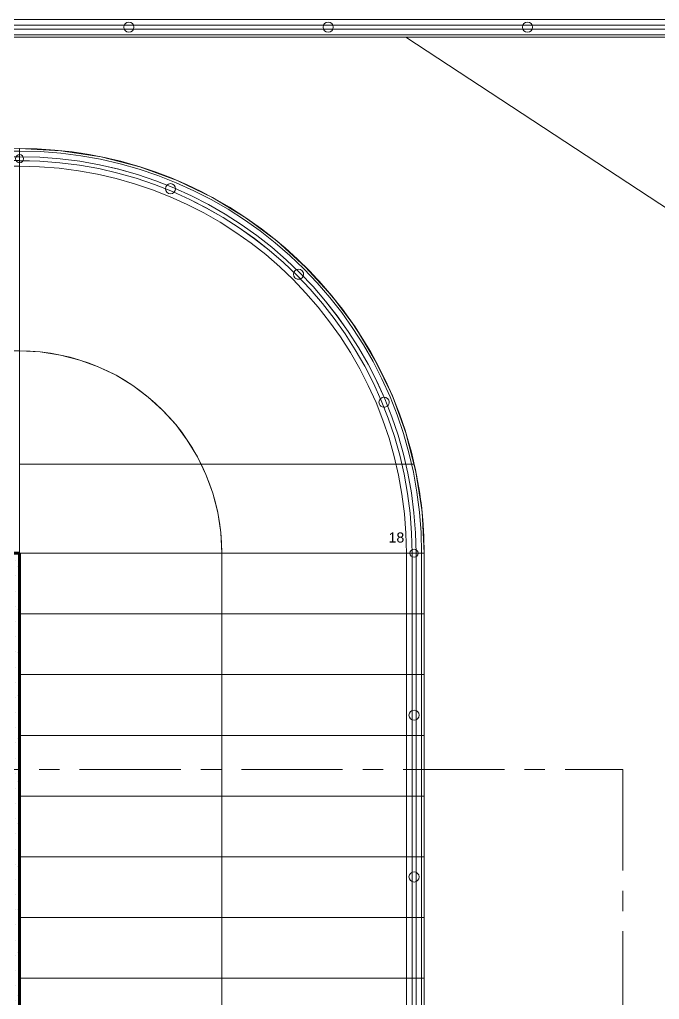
# Model space of a CAD drawing. Header units: inches. Extents: x -19 to 5698, y -728 to 92.
# Drawn here: x 118.47 to 121.633, y 22.545 to 27.388 of the extents above; entities that cross this region are included whole.
import ezdxf

# ---------------------------------------------------------------- set-up
doc = ezdxf.new("R2010")
doc.units = ezdxf.units.IN
doc.header["$MEASUREMENT"] = 0
doc.set_wipeout_variables(frame=1)
for name, pattern in [('ACAD_ISO04W100', [30, 24, -3, 0, -3]), ('Punto & Raya', [0.65, 0.5, -0.075, 0, -0.075]), ('Wipeout_Contour', [1, 0, -1])]:
    doc.linetypes.add(name, pattern=pattern)
for name, color, linetype in [('02 _ ARQ _ ZON _ Espacio.3D', 7, 'Continuous'), ('08 _ STR _ EXT _ 07 Losa Aligerada', 7, 'Continuous'), ('08 _ STR _ EXT _ 11 Escaleras', 7, 'Continuous'), ('08 _ STR _ EXT _ 12 Ascensor', 7, 'Continuous'), ('Dibujo 2D - General', 7, 'Continuous'), ('Interior - Escaleras & Barandillas', 7, 'Continuous'), ('Marcador - Secciones', 7, 'Continuous')]:
    doc.layers.add(name, color=color, linetype=linetype)
doc.styles.add('Estilo_Generado_3', font='arial.ttf')
pattern_1 = [(0, (92.5, 6e-09), (0, 0.3897114), [0.024375, -0.200625]), (0, (92.6125, 0.19486), (0, 0.3897114), [0.024375, -0.200625]), (60, (92.5, 6e-09), (-0.3375, 0.1948557), [0.024375, -0.200625]), (60, (92.725, 6e-09), (-0.3375, 0.1948557), [0.024375, -0.200625]), (120, (92.5244, 6e-09), (0.3375, 0.1948557), [0.024375, -0.200625]), (120, (92.7494, 6e-09), (0.3375, 0.1948557), [0.024375, -0.200625]), (0, (92.500015, 0.0375), (0, 0.075), [0, -0.075, 0, -0.1125]), (45, (92.537515, 0.0375), (-0.05303301, 0.05303301), [0, -0.05625, 0, -0.09375])]

msp = doc.modelspace()

# ---------------------------------------------------------------- linework, layer by layer
at = {"layer": '02 _ ARQ _ ZON _ Espacio.3D', "color": 254, "linetype": 'Continuous', "lineweight": 0, "flags": 128}
msp.add_lwpolyline([(115.57, 24.85), (116.07, 24.85), (116.07, 26.75, -0.137976), (118.0251, 27.3), (131.82, 27.3, -1), (131.82, 19.8), (118.0251, 19.8, -0.137981), (116.07, 20.35), (116.07, 22.25), (115.57, 22.25), (115.57, 22.7), (116.07, 22.7), (116.07, 24.4), (115.57, 24.4)], format="xyb", close=True, dxfattribs=at)
at = {"layer": '08 _ STR _ EXT _ 07 Losa Aligerada', "color": 7, "linetype": 'Continuous', "lineweight": 18, "flags": 128}
msp.add_lwpolyline([(118.0251, 19.8, -0.137981), (116.07, 20.35), (116.07, 22.3499), (116.07, 24.7499), (116.07, 26.75, -0.137981), (118.0251, 27.3), (131.82, 27.3, -1), (131.82, 19.8)], format="xyb", close=True, dxfattribs=at)
at = {"layer": 'Interior - Escaleras & Barandillas', "color": 161, "linetype": 'Continuous', "lineweight": 13}
for p, q in [((131.82, 27.3875), (118.0251, 27.3875)), ((131.82, 27.3598), (118.0251, 27.3598)), ((131.82, 27.3598), (118.0251, 27.3598)), ((131.82, 27.3598), (118.0251, 27.3598)), ((131.82, 27.3598), (118.0251, 27.3598)), ((131.82, 27.3598), (118.0251, 27.3598)), ((131.82, 27.3598), (118.0251, 27.3598)), ((118.0251, 27.3403), (131.82, 27.3403)), ((118.0251, 27.3403), (131.82, 27.3403)), ((118.0251, 27.3403), (131.82, 27.3403)), ((118.0251, 27.3403), (131.82, 27.3403)), ((118.0251, 27.3403), (131.82, 27.3403)), ((118.0251, 27.3403), (131.82, 27.3403)), ((118.0251, 27.3125), (131.82, 27.3125))]:
    msp.add_line(p, q, dxfattribs=at)
at = {"layer": 'Interior - Escaleras & Barandillas', "color": 161, "linetype": 'Continuous', "lineweight": 13, "flags": 128}
for points in [[(119.0105, 27.325, 1), (119.0105, 27.375, 1)], [(119.9958, 27.325, 1), (119.9958, 27.375, 1)], [(120.9812, 27.325, 1), (120.9812, 27.375, 1)], [(119.2258, 26.5747, 1), (119.2067, 26.5285, 1)], [(119.2258, 26.5747, 1), (119.2067, 26.5285, 1)], [(119.8665, 26.1465, 1), (119.8312, 26.1112, 1)], [(119.8665, 26.1465, 1), (119.8312, 26.1112, 1)], [(120.2947, 25.5058, 1), (120.2485, 25.4867, 1)], [(120.2947, 25.5058, 1), (120.2485, 25.4867, 1)]]:
    msp.add_lwpolyline(points, format="xyb", close=True, dxfattribs=at)
at = {"layer": 'Marcador - Secciones', "color": 251, "linetype": 'Punto & Raya', "lineweight": 13, "true_color": 0x636466}
msp.add_line((121.4526, 23.6815), (121.4526, 21.9367), dxfattribs=at)

# ---------------------------------------------------------------- texts
at = {"layer": '08 _ STR _ EXT _ 11 Escaleras', "color": 161, "lineweight": 13, "insert": (120.2941, 24.8274), "char_height": 0.05, "attachment_point": 4, "style": 'Estilo_Generado_3'}
msp.add_mtext('\\A1;{\\pql;\\fArial|b0|i0|c0|p34;18}', dxfattribs=at)

# ---------------------------------------------------------------- next in the draw order: wipeouts: each hides what was drawn before it
at = {"color": 254, "linetype": 'Wipeout_Contour', "lineweight": 0, "ltscale": 3325.334741}
msp.add_wipeout([(118.47, 22.35), (120.47, 22.35), (120.47, 22.65), (118.47, 22.65)], dxfattribs=at).dxf.layer = '08 _ STR _ EXT _ 11 Escaleras'

# ---------------------------------------------------------------- next in the draw order: linework, layer by layer
at = {"layer": '08 _ STR _ EXT _ 11 Escaleras', "color": 161, "linetype": 'ACAD_ISO04W100', "lineweight": 13}
for p, q in [((118.47, 22.65), (118.47, 22.35)), ((120.47, 22.65), (118.47, 22.65)), ((120.47, 22.35), (120.47, 22.65))]:
    msp.add_line(p, q, dxfattribs=at)

# ---------------------------------------------------------------- next in the draw order: wipeouts: each hides what was drawn before it
at = {"color": 254, "linetype": 'Wipeout_Contour', "lineweight": 0, "ltscale": 3325.367434}
msp.add_wipeout([(120.47, 22.95), (118.47, 22.95), (118.47, 22.65), (120.47, 22.65)], dxfattribs=at).dxf.layer = '08 _ STR _ EXT _ 11 Escaleras'

# ---------------------------------------------------------------- next in the draw order: linework, layer by layer
at = {"layer": '08 _ STR _ EXT _ 11 Escaleras', "color": 161, "linetype": 'ACAD_ISO04W100', "lineweight": 13}
for p, q in [((120.47, 22.95), (118.47, 22.95)), ((118.47, 22.95), (118.47, 22.65)), ((120.47, 22.65), (120.47, 22.95)), ((118.47, 22.65), (120.47, 22.65))]:
    msp.add_line(p, q, dxfattribs=at)

# ---------------------------------------------------------------- next in the draw order: texts
at = {"layer": '08 _ STR _ EXT _ 11 Escaleras', "color": 161, "lineweight": 13, "insert": (120.2991, 22.7279), "char_height": 0.05, "attachment_point": 4, "style": 'Estilo_Generado_3'}
msp.add_mtext('\\A1;{\\pql;\\fArial|b0|i0|c0|p34;11}', dxfattribs=at)

# ---------------------------------------------------------------- next in the draw order: wipeouts: each hides what was drawn before it
at = {"color": 254, "linetype": 'Wipeout_Contour', "lineweight": 0, "ltscale": 3325.40056}
msp.add_wipeout([(120.47, 23.25), (118.47, 23.25), (118.47, 22.95), (120.47, 22.95)], dxfattribs=at).dxf.layer = '08 _ STR _ EXT _ 11 Escaleras'

# ---------------------------------------------------------------- next in the draw order: linework, layer by layer
at = {"layer": '08 _ STR _ EXT _ 11 Escaleras', "color": 161, "linetype": 'ACAD_ISO04W100', "lineweight": 13}
for p, q in [((120.47, 23.25), (118.47, 23.25)), ((118.47, 23.25), (118.47, 22.95)), ((120.47, 22.95), (120.47, 23.25)), ((118.47, 22.95), (120.47, 22.95))]:
    msp.add_line(p, q, dxfattribs=at)

# ---------------------------------------------------------------- next in the draw order: texts
at = {"layer": '08 _ STR _ EXT _ 11 Escaleras', "color": 161, "lineweight": 13, "insert": (120.2941, 23.0279), "char_height": 0.05, "attachment_point": 4, "style": 'Estilo_Generado_3'}
msp.add_mtext('\\A1;{\\pql;\\fArial|b0|i0|c0|p34;12}', dxfattribs=at)

# ---------------------------------------------------------------- next in the draw order: wipeouts: each hides what was drawn before it
at = {"color": 254, "linetype": 'Wipeout_Contour', "lineweight": 0, "ltscale": 3325.434119}
msp.add_wipeout([(120.47, 23.55), (118.47, 23.55), (118.47, 23.25), (120.47, 23.25)], dxfattribs=at).dxf.layer = '08 _ STR _ EXT _ 11 Escaleras'

# ---------------------------------------------------------------- next in the draw order: linework, layer by layer
at = {"layer": '08 _ STR _ EXT _ 11 Escaleras', "color": 161, "linetype": 'ACAD_ISO04W100', "lineweight": 13}
for p, q in [((120.47, 23.55), (118.47, 23.55)), ((118.47, 23.55), (118.47, 23.25)), ((120.47, 23.25), (120.47, 23.55)), ((118.47, 23.25), (120.47, 23.25))]:
    msp.add_line(p, q, dxfattribs=at)

# ---------------------------------------------------------------- next in the draw order: texts
at = {"layer": '08 _ STR _ EXT _ 11 Escaleras', "color": 161, "lineweight": 13, "insert": (120.2941, 23.3274), "char_height": 0.05, "attachment_point": 4, "style": 'Estilo_Generado_3'}
msp.add_mtext('\\A1;{\\pql;\\fArial|b0|i0|c0|p34;13}', dxfattribs=at)

# ---------------------------------------------------------------- next in the draw order: wipeouts: each hides what was drawn before it
at = {"color": 254, "linetype": 'Wipeout_Contour', "lineweight": 0, "ltscale": 3325.46811}
msp.add_wipeout([(120.47, 23.85), (118.47, 23.85), (118.47, 23.55), (120.47, 23.55)], dxfattribs=at).dxf.layer = '08 _ STR _ EXT _ 11 Escaleras'

# ---------------------------------------------------------------- next in the draw order: linework, layer by layer
at = {"layer": '08 _ STR _ EXT _ 11 Escaleras', "color": 161, "linetype": 'ACAD_ISO04W100', "lineweight": 13}
for p, q in [((120.47, 23.85), (118.47, 23.85)), ((118.47, 23.85), (118.47, 23.55)), ((120.47, 23.55), (120.47, 23.85)), ((118.47, 23.55), (120.47, 23.55))]:
    msp.add_line(p, q, dxfattribs=at)

# ---------------------------------------------------------------- next in the draw order: texts
at = {"layer": '08 _ STR _ EXT _ 11 Escaleras', "color": 161, "lineweight": 13, "insert": (120.2941, 23.6279), "char_height": 0.05, "attachment_point": 4, "style": 'Estilo_Generado_3'}
msp.add_mtext('\\A1;{\\pql;\\fArial|b0|i0|c0|p34;14}', dxfattribs=at)

# ---------------------------------------------------------------- next in the draw order: wipeouts: each hides what was drawn before it
at = {"color": 254, "linetype": 'Wipeout_Contour', "lineweight": 0, "ltscale": 3325.502534}
msp.add_wipeout([(120.47, 24.15), (118.47, 24.15), (118.47, 23.85), (120.47, 23.85)], dxfattribs=at).dxf.layer = '08 _ STR _ EXT _ 11 Escaleras'

# ---------------------------------------------------------------- next in the draw order: linework, layer by layer
at = {"layer": '08 _ STR _ EXT _ 11 Escaleras', "color": 161, "linetype": 'ACAD_ISO04W100', "lineweight": 13}
for p, q in [((120.47, 24.15), (118.47, 24.15)), ((118.47, 24.15), (118.47, 23.85)), ((120.47, 23.85), (120.47, 24.15)), ((118.47, 23.85), (120.47, 23.85))]:
    msp.add_line(p, q, dxfattribs=at)

# ---------------------------------------------------------------- next in the draw order: texts
at = {"layer": '08 _ STR _ EXT _ 11 Escaleras', "color": 161, "lineweight": 13, "insert": (120.2941, 23.9274), "char_height": 0.05, "attachment_point": 4, "style": 'Estilo_Generado_3'}
msp.add_mtext('\\A1;{\\pql;\\fArial|b0|i0|c0|p34;15}', dxfattribs=at)

# ---------------------------------------------------------------- next in the draw order: wipeouts: each hides what was drawn before it
at = {"color": 254, "linetype": 'Wipeout_Contour', "lineweight": 0, "ltscale": 3325.537391}
msp.add_wipeout([(120.47, 24.45), (118.47, 24.45), (118.47, 24.15), (120.47, 24.15)], dxfattribs=at).dxf.layer = '08 _ STR _ EXT _ 11 Escaleras'

# ---------------------------------------------------------------- next in the draw order: linework, layer by layer
at = {"layer": '08 _ STR _ EXT _ 11 Escaleras', "color": 161, "linetype": 'ACAD_ISO04W100', "lineweight": 13}
for p, q in [((120.47, 24.45), (118.47, 24.45)), ((118.47, 24.45), (118.47, 24.15)), ((120.47, 24.15), (120.47, 24.45)), ((118.47, 24.15), (120.47, 24.15))]:
    msp.add_line(p, q, dxfattribs=at)

# ---------------------------------------------------------------- next in the draw order: texts
at = {"layer": '08 _ STR _ EXT _ 11 Escaleras', "color": 161, "lineweight": 13, "insert": (120.2941, 24.2274), "char_height": 0.05, "attachment_point": 4, "style": 'Estilo_Generado_3'}
msp.add_mtext('\\A1;{\\pql;\\fArial|b0|i0|c0|p34;16}', dxfattribs=at)

# ---------------------------------------------------------------- next in the draw order: wipeouts: each hides what was drawn before it
at = {"color": 254, "linetype": 'Wipeout_Contour', "lineweight": 0, "ltscale": 3325.572681}
msp.add_wipeout([(120.47, 24.75), (118.47, 24.75), (118.47, 24.45), (120.47, 24.45)], dxfattribs=at).dxf.layer = '08 _ STR _ EXT _ 11 Escaleras'

# ---------------------------------------------------------------- next in the draw order: linework, layer by layer
at = {"layer": '08 _ STR _ EXT _ 11 Escaleras', "color": 161, "linetype": 'ACAD_ISO04W100', "lineweight": 13}
for p, q in [((118.47, 26.75), (118.47, 24.75)), ((120.47, 24.75), (118.47, 24.75)), ((118.47, 24.75), (118.47, 24.45)), ((118.47, 24.75), (120.47, 24.75)), ((119.47, 22.35), (119.47, 24.75)), ((120.47, 24.45), (120.47, 24.75)), ((118.47, 24.45), (120.47, 24.45))]:
    msp.add_line(p, q, dxfattribs=at)
msp.add_arc((118.47, 24.75), 2, 0, 90, dxfattribs=at)

# ---------------------------------------------------------------- next in the draw order: texts
at = {"layer": '08 _ STR _ EXT _ 11 Escaleras', "color": 161, "lineweight": 13, "insert": (120.2941, 24.5279), "char_height": 0.05, "attachment_point": 4, "style": 'Estilo_Generado_3'}
msp.add_mtext('\\A1;{\\pql;\\fArial|b0|i0|c0|p34;17}', dxfattribs=at)

# ---------------------------------------------------------------- next in the draw order: wipeouts: each hides what was drawn before it
at = {"color": 254, "linetype": 'Wipeout_Contour', "lineweight": 0, "ltscale": 3321.116525}
msp.add_wipeout([(118.47, 26.75), (118.17, 26.75), (118.17, 24.75), (118.47, 24.75)], dxfattribs=at).dxf.layer = '08 _ STR _ EXT _ 11 Escaleras'

# ---------------------------------------------------------------- next in the draw order: linework, layer by layer
at = {"layer": '08 _ STR _ EXT _ 11 Escaleras', "color": 161, "linetype": 'ACAD_ISO04W100', "lineweight": 13}
for p, q in [((118.47, 26.75), (118.17, 26.75)), ((118.47, 24.75), (118.47, 26.75)), ((118.47, 25.75), (116.37, 25.75)), ((118.17, 24.75), (118.47, 24.75))]:
    msp.add_line(p, q, dxfattribs=at)
at = {"layer": '08 _ STR _ EXT _ 11 Escaleras', "color": 161, "linetype": 'Continuous', "lineweight": 13}
for p in [(118.47, 26.75), (120.4211, 25.1897)]:
    msp.add_line(p, (118.47, 25.1897), dxfattribs=at)
msp.add_arc((118.47, 24.75), 2, 12.7016, 90, dxfattribs=at)
at = {"layer": '08 _ STR _ EXT _ 11 Escaleras', "color": 161, "linetype": 'ACAD_ISO04W100', "lineweight": 13}
msp.add_arc((118.47, 24.75), 1, 0, 90, dxfattribs=at)

# ---------------------------------------------------------------- next in the draw order: wipeouts: each hides what was drawn before it
at = {"color": 254, "linetype": 'Wipeout_Contour', "lineweight": 0, "ltscale": 3325.454396}
msp.add_wipeout([(120.47, 24.75), (118.47, 24.75), (118.47, 22.35), (120.47, 22.35)], dxfattribs=at).dxf.layer = '08 _ STR _ EXT _ 11 Escaleras'

# ---------------------------------------------------------------- next in the draw order: linework, layer by layer
at = {"layer": '08 _ STR _ EXT _ 11 Escaleras', "color": 161, "linetype": 'Continuous', "lineweight": 13}
for p, q in [((118.47, 25.1897), (118.47, 24.75)), ((118.47, 24.75), (118.47, 22.35)), ((120.47, 22.35), (120.47, 24.75))]:
    msp.add_line(p, q, dxfattribs=at)
msp.add_arc((118.47, 24.75), 2, 0, 12.7016, dxfattribs=at)

# ---------------------------------------------------------------- next in the draw order: wipeouts: each hides what was drawn before it
at = {"color": 254, "linetype": 'Wipeout_Contour', "lineweight": 0, "ltscale": 3316.918476}
msp.add_wipeout([(118.47, 26.75), (116.07, 26.75), (116.07, 24.75), (118.47, 24.75)], dxfattribs=at).dxf.layer = '08 _ STR _ EXT _ 11 Escaleras'
at = {"color": 254, "linetype": 'Wipeout_Contour', "lineweight": 0, "ltscale": 3325.334741}
msp.add_wipeout([(118.47, 22.65), (118.47, 22.35), (120.47, 22.35), (120.47, 22.65)], dxfattribs=at).dxf.layer = '08 _ STR _ EXT _ 11 Escaleras'

# ---------------------------------------------------------------- next in the draw order: hatches: boundary and pattern name
at = {"layer": '08 _ STR _ EXT _ 12 Ascensor', "linetype": 'Continuous', "lineweight": 9}
h = msp.add_hatch(dxfattribs=at)
h.set_pattern_fill('HORMIGÓN_EN_MASA_0002', color=250, style=0, pattern_type=2)
h.set_pattern_definition(pattern_1)
h.paths.add_polyline_path([(118.22, 22.6), (118.47, 22.35), (118.47, 22.6)])

# ---------------------------------------------------------------- next in the draw order: linework, layer by layer
at = {"layer": '08 _ STR _ EXT _ 11 Escaleras', "color": 161, "linetype": 'Continuous', "lineweight": 13}
for p, q in [((116.07, 24.75), (118.47, 24.75)), ((118.47, 24.75), (120.47, 24.75))]:
    msp.add_line(p, q, dxfattribs=at)
at = {"layer": '08 _ STR _ EXT _ 11 Escaleras', "color": 167, "linetype": 'Continuous', "lineweight": 18}
for p, q in [((118.47, 22.65), (118.47, 22.35)), ((120.47, 22.65), (118.47, 22.65)), ((120.47, 22.35), (120.47, 22.65))]:
    msp.add_line(p, q, dxfattribs=at)
at = {"layer": '08 _ STR _ EXT _ 12 Ascensor', "color": 7, "linetype": 'Continuous', "lineweight": 80, "flags": 128}
msp.add_lwpolyline([(118.47, 22.35), (118.47, 22.6)], dxfattribs=at)

# ---------------------------------------------------------------- next in the draw order: wipeouts: each hides what was drawn before it
at = {"color": 254, "linetype": 'Wipeout_Contour', "lineweight": 0, "ltscale": 3325.367434}
msp.add_wipeout([(120.47, 22.95), (118.47, 22.95), (118.47, 22.65), (120.47, 22.65)], dxfattribs=at).dxf.layer = '08 _ STR _ EXT _ 11 Escaleras'

# ---------------------------------------------------------------- next in the draw order: linework, layer by layer
at = {"layer": '08 _ STR _ EXT _ 11 Escaleras', "color": 167, "linetype": 'Continuous', "lineweight": 18}
for p, q in [((120.47, 22.95), (118.47, 22.95)), ((118.47, 22.95), (118.47, 22.65)), ((120.47, 22.65), (120.47, 22.95)), ((118.47, 22.65), (120.47, 22.65))]:
    msp.add_line(p, q, dxfattribs=at)

# ---------------------------------------------------------------- next in the draw order: wipeouts: each hides what was drawn before it
at = {"color": 254, "linetype": 'Wipeout_Contour', "lineweight": 0, "ltscale": 3325.40056}
msp.add_wipeout([(120.47, 23.25), (118.47, 23.25), (118.47, 22.95), (120.47, 22.95)], dxfattribs=at).dxf.layer = '08 _ STR _ EXT _ 11 Escaleras'

# ---------------------------------------------------------------- next in the draw order: linework, layer by layer
at = {"layer": '08 _ STR _ EXT _ 11 Escaleras', "color": 167, "linetype": 'Continuous', "lineweight": 18}
for p, q in [((120.47, 23.25), (118.47, 23.25)), ((118.47, 23.25), (118.47, 22.95)), ((120.47, 22.95), (120.47, 23.25)), ((118.47, 22.95), (120.47, 22.95))]:
    msp.add_line(p, q, dxfattribs=at)
at = {"layer": 'Interior - Escaleras & Barandillas', "color": 161, "linetype": 'Continuous', "lineweight": 13, "flags": 128}
msp.add_lwpolyline([(120.445, 23.15, 1), (120.395, 23.15, 1)], format="xyb", close=True, dxfattribs=at)
msp.add_lwpolyline([(120.445, 23.15, 1), (120.395, 23.15, 1)], format="xyb", close=True, dxfattribs=at)

# ---------------------------------------------------------------- next in the draw order: wipeouts: each hides what was drawn before it
at = {"color": 254, "linetype": 'Wipeout_Contour', "lineweight": 0, "ltscale": 3325.434119}
msp.add_wipeout([(120.47, 23.55), (118.47, 23.55), (118.47, 23.25), (120.47, 23.25)], dxfattribs=at).dxf.layer = '08 _ STR _ EXT _ 11 Escaleras'

# ---------------------------------------------------------------- next in the draw order: linework, layer by layer
at = {"layer": '08 _ STR _ EXT _ 11 Escaleras', "color": 167, "linetype": 'Continuous', "lineweight": 18}
for p, q in [((120.47, 23.55), (118.47, 23.55)), ((118.47, 23.55), (118.47, 23.25)), ((120.47, 23.25), (120.47, 23.55)), ((118.47, 23.25), (120.47, 23.25))]:
    msp.add_line(p, q, dxfattribs=at)

# ---------------------------------------------------------------- next in the draw order: wipeouts: each hides what was drawn before it
at = {"color": 254, "linetype": 'Wipeout_Contour', "lineweight": 0, "ltscale": 3325.46811}
msp.add_wipeout([(120.47, 23.85), (118.47, 23.85), (118.47, 23.55), (120.47, 23.55)], dxfattribs=at).dxf.layer = '08 _ STR _ EXT _ 11 Escaleras'

# ---------------------------------------------------------------- next in the draw order: linework, layer by layer
at = {"layer": '08 _ STR _ EXT _ 11 Escaleras', "color": 167, "linetype": 'Continuous', "lineweight": 18}
for p, q in [((120.47, 23.85), (118.47, 23.85)), ((118.47, 23.85), (118.47, 23.55)), ((120.47, 23.55), (120.47, 23.85)), ((118.47, 23.55), (120.47, 23.55))]:
    msp.add_line(p, q, dxfattribs=at)
at = {"layer": 'Marcador - Secciones', "color": 251, "linetype": 'Punto & Raya', "lineweight": 13, "true_color": 0x636466}
msp.add_line((97.1666, 23.6815), (121.4526, 23.6815), dxfattribs=at)

# ---------------------------------------------------------------- next in the draw order: wipeouts: each hides what was drawn before it
at = {"color": 254, "linetype": 'Wipeout_Contour', "lineweight": 0, "ltscale": 3325.502534}
msp.add_wipeout([(120.47, 24.15), (118.47, 24.15), (118.47, 23.85), (120.47, 23.85)], dxfattribs=at).dxf.layer = '08 _ STR _ EXT _ 11 Escaleras'

# ---------------------------------------------------------------- next in the draw order: linework, layer by layer
at = {"layer": '08 _ STR _ EXT _ 11 Escaleras', "color": 167, "linetype": 'Continuous', "lineweight": 18}
for p, q in [((120.47, 24.15), (118.47, 24.15)), ((118.47, 24.15), (118.47, 23.85)), ((120.47, 23.85), (120.47, 24.15)), ((118.47, 23.85), (120.47, 23.85))]:
    msp.add_line(p, q, dxfattribs=at)
at = {"layer": 'Interior - Escaleras & Barandillas', "color": 161, "linetype": 'Continuous', "lineweight": 13, "flags": 128}
msp.add_lwpolyline([(120.445, 23.95, 1), (120.395, 23.95, 1)], format="xyb", close=True, dxfattribs=at)
msp.add_lwpolyline([(120.445, 23.95, 1), (120.395, 23.95, 1)], format="xyb", close=True, dxfattribs=at)

# ---------------------------------------------------------------- next in the draw order: wipeouts: each hides what was drawn before it
at = {"color": 254, "linetype": 'Wipeout_Contour', "lineweight": 0, "ltscale": 3325.537391}
msp.add_wipeout([(120.47, 24.45), (118.47, 24.45), (118.47, 24.15), (120.47, 24.15)], dxfattribs=at).dxf.layer = '08 _ STR _ EXT _ 11 Escaleras'

# ---------------------------------------------------------------- next in the draw order: linework, layer by layer
at = {"layer": '08 _ STR _ EXT _ 11 Escaleras', "color": 167, "linetype": 'Continuous', "lineweight": 18}
for p, q in [((120.47, 24.45), (118.47, 24.45)), ((118.47, 24.45), (118.47, 24.15)), ((120.47, 24.15), (120.47, 24.45)), ((118.47, 24.15), (120.47, 24.15))]:
    msp.add_line(p, q, dxfattribs=at)

# ---------------------------------------------------------------- next in the draw order: wipeouts: each hides what was drawn before it
at = {"color": 254, "linetype": 'Wipeout_Contour', "lineweight": 0, "ltscale": 3325.572681}
msp.add_wipeout([(120.47, 24.75), (118.47, 24.75), (118.47, 24.45), (120.47, 24.45)], dxfattribs=at).dxf.layer = '08 _ STR _ EXT _ 11 Escaleras'

# ---------------------------------------------------------------- next in the draw order: hatches: boundary and pattern name
at = {"layer": '08 _ STR _ EXT _ 12 Ascensor', "linetype": 'Continuous', "lineweight": 9}
h = msp.add_hatch(dxfattribs=at)
h.set_pattern_fill('HORMIGÓN_EN_MASA_0002', color=250, style=0, pattern_type=2)
h.set_pattern_definition(pattern_1)
h.paths.add_polyline_path([(118.22, 24.5), (118.22, 22.6), (118.47, 22.6), (118.47, 24.5)])

# ---------------------------------------------------------------- next in the draw order: linework, layer by layer
at = {"layer": '08 _ STR _ EXT _ 11 Escaleras', "color": 167, "linetype": 'Continuous', "lineweight": 18}
for p, q in [((118.47, 26.75), (118.47, 24.75)), ((120.47, 24.75), (118.47, 24.75)), ((118.47, 24.75), (118.47, 24.45)), ((118.47, 24.75), (120.47, 24.75)), ((119.47, 22.35), (119.47, 24.75)), ((120.47, 24.45), (120.47, 24.75)), ((118.47, 24.45), (120.47, 24.45))]:
    msp.add_line(p, q, dxfattribs=at)
msp.add_arc((118.47, 24.75), 2, 0, 90, dxfattribs=at)
at = {"layer": 'Dibujo 2D - General', "color": 7, "linetype": 'Continuous', "lineweight": 13}
msp.add_line((131.82, 19.8), (120.3789, 27.3), dxfattribs=at)
at = {"layer": 'Interior - Escaleras & Barandillas', "color": 161, "linetype": 'Continuous', "lineweight": 13}
for p, q in [((120.3825, 24.75), (120.3825, 22.35)), ((120.3825, 24.75), (120.3825, 22.35)), ((120.4102, 24.75), (120.4102, 22.35)), ((120.4102, 24.75), (120.4102, 22.35)), ((120.4102, 24.75), (120.4102, 22.35)), ((120.4102, 24.75), (120.4102, 22.35)), ((120.4102, 24.75), (120.4102, 22.35)), ((120.4102, 24.75), (120.4102, 22.35)), ((120.4102, 24.75), (120.4102, 22.35)), ((120.4102, 24.75), (120.4102, 22.35)), ((120.4102, 24.75), (120.4102, 22.35)), ((120.4102, 24.75), (120.4102, 22.35)), ((120.4102, 24.75), (120.4102, 22.35)), ((120.4102, 24.75), (120.4102, 22.35)), ((120.4297, 22.35), (120.4297, 24.75)), ((120.4297, 22.35), (120.4297, 24.75)), ((120.4297, 22.35), (120.4297, 24.75)), ((120.4297, 22.35), (120.4297, 24.75)), ((120.4297, 22.35), (120.4297, 24.75)), ((120.4297, 22.35), (120.4297, 24.75)), ((120.4297, 22.35), (120.4297, 24.75)), ((120.4297, 22.35), (120.4297, 24.75)), ((120.4297, 22.35), (120.4297, 24.75)), ((120.4297, 22.35), (120.4297, 24.75)), ((120.4297, 22.35), (120.4297, 24.75)), ((120.4297, 22.35), (120.4297, 24.75)), ((120.4575, 22.35), (120.4575, 24.75)), ((120.4575, 22.35), (120.4575, 24.75))]:
    msp.add_line(p, q, dxfattribs=at)
at = {"layer": 'Interior - Escaleras & Barandillas', "color": 167, "linetype": 'Continuous', "lineweight": 18, "flags": 128}
msp.add_lwpolyline([(120.44, 24.75, 1), (120.4, 24.75, 1)], format="xyb", close=True, dxfattribs=at)
msp.add_lwpolyline([(120.44, 24.75, 1), (120.4, 24.75, 1)], format="xyb", close=True, dxfattribs=at)

# ---------------------------------------------------------------- next in the draw order: wipeouts: each hides what was drawn before it
at = {"color": 254, "linetype": 'Wipeout_Contour', "lineweight": 0, "ltscale": 3321.116525}
msp.add_wipeout([(118.47, 26.75), (118.17, 26.75), (118.17, 24.75), (118.47, 24.75)], dxfattribs=at).dxf.layer = '08 _ STR _ EXT _ 11 Escaleras'

# ---------------------------------------------------------------- next in the draw order: hatches: boundary and pattern name
at = {"layer": '08 _ STR _ EXT _ 12 Ascensor', "linetype": 'Continuous', "lineweight": 9}
h = msp.add_hatch(dxfattribs=at)
h.set_pattern_fill('HORMIGÓN_EN_MASA_0002', color=250, style=0, pattern_type=2)
h.set_pattern_definition(pattern_1)
h.paths.add_polyline_path([(118.22, 24.5), (118.47, 24.75), (118.22, 24.75)])
h = msp.add_hatch(dxfattribs=at)
h.set_pattern_fill('HORMIGÓN_EN_MASA_0002', color=250, style=0, pattern_type=2)
h.set_pattern_definition(pattern_1)
h.paths.add_polyline_path([(118.22, 24.5), (118.47, 24.5), (118.47, 24.75)])

# ---------------------------------------------------------------- next in the draw order: linework, layer by layer
at = {"layer": '08 _ STR _ EXT _ 11 Escaleras', "color": 167, "linetype": 'Continuous', "lineweight": 18}
for p, q in [((118.47, 24.75), (118.47, 26.75)), ((118.47, 25.75), (116.37, 25.75)), ((118.17, 24.75), (118.47, 24.75))]:
    msp.add_line(p, q, dxfattribs=at)
msp.add_arc((118.47, 24.75), 1, 0, 90, dxfattribs=at)
at = {"layer": '08 _ STR _ EXT _ 12 Ascensor', "color": 7, "linetype": 'Continuous', "lineweight": 80, "flags": 128}
for points in [[(118.47, 24.75), (118.22, 24.75)], [(118.47, 22.6), (118.47, 24.75)]]:
    msp.add_lwpolyline(points, dxfattribs=at)
at = {"layer": 'Interior - Escaleras & Barandillas', "color": 161, "linetype": 'Continuous', "lineweight": 13}
for p, q in [((118.47, 26.7375), (116.2537, 26.7375)), ((118.47, 26.7098), (116.2621, 26.7098)), ((118.47, 26.7098), (116.2621, 26.7098)), ((118.47, 26.7098), (116.2621, 26.7098)), ((118.47, 26.7098), (116.2621, 26.7098)), ((118.47, 26.7098), (116.2621, 26.7098)), ((118.47, 26.7098), (116.2621, 26.7098)), ((116.2679, 26.6903), (118.47, 26.6903)), ((116.2679, 26.6903), (118.47, 26.6903)), ((116.2679, 26.6903), (118.47, 26.6903)), ((116.2679, 26.6903), (118.47, 26.6903)), ((116.2679, 26.6903), (118.47, 26.6903)), ((116.2679, 26.6903), (118.47, 26.6903)), ((116.07, 26.6625), (118.47, 26.6625)), ((116.2762, 26.6625), (118.47, 26.6625))]:
    msp.add_line(p, q, dxfattribs=at)
at = {"layer": 'Interior - Escaleras & Barandillas', "color": 167, "linetype": 'Continuous', "lineweight": 18, "flags": 128}
msp.add_lwpolyline([(118.47, 26.72, 1), (118.47, 26.68, 1)], format="xyb", close=True, dxfattribs=at)
msp.add_lwpolyline([(118.47, 26.72, 1), (118.47, 26.68, 1)], format="xyb", close=True, dxfattribs=at)
at = {"layer": 'Interior - Escaleras & Barandillas', "color": 161, "linetype": 'Continuous', "lineweight": 13}
for radius in [1.9875, 1.9875, 1.9598, 1.9598, 1.9598, 1.9598, 1.9598, 1.9598, 1.9597, 1.9597, 1.9597, 1.9597, 1.9597, 1.9597, 1.9403, 1.9403, 1.9403, 1.9403, 1.9403, 1.9403, 1.9402, 1.9402, 1.9402, 1.9402, 1.9402, 1.9402, 1.9125, 1.9125]:
    msp.add_arc((118.47, 24.75), radius, 0, 90, dxfattribs=at)

doc.saveas('drawing.dxf')
